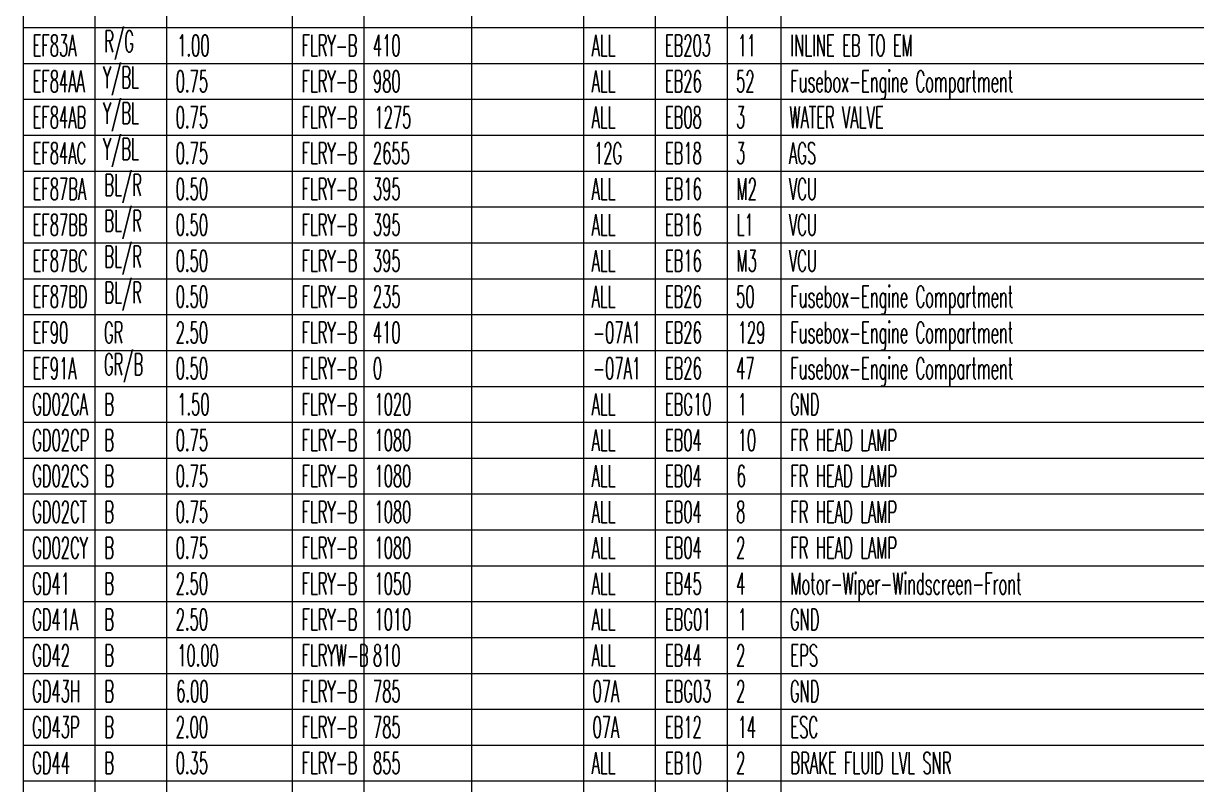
# Model space of a CAD drawing. Header units: inches. Extents: x 47316 to 59086, y 3141 to 11743.
# Drawn here: x 56521.7 to 56685.1, y 9987.5 to 10093.5 of the extents above; entities that cross this region are included whole.
import ezdxf

# ---------------------------------------------------------------- set-up
doc = ezdxf.new("R2010")
doc.units = ezdxf.units.IN
doc.header["$MEASUREMENT"] = 0
doc.styles.get("Standard").update_dxf_attribs({"font": ''})
doc.styles.get('Standard').set_extended_font_data('SimSun')

msp = doc.modelspace()

# ---------------------------------------------------------------- linework, layer by layer
at = {"color": 0, "linetype": 'Continuous', "lineweight": 15}
for p, q in [((56521.65, 9727.95), (56521.65, 10232.95)), ((56531.65, 9727.95), (56531.65, 10232.95)), ((56541.65, 9727.95), (56541.65, 10232.95)), ((56559.12, 9727.95), (56559.12, 10232.95)), ((56569.12, 9727.95), (56569.12, 10232.95)), ((56584.12, 9727.95), (56584.12, 10232.95)), ((56599.72, 9727.95), (56599.72, 10232.95)), ((56609.72, 9727.95), (56609.72, 10232.95)), ((56619.72, 9727.95), (56619.72, 10232.95)), ((56627.22, 9727.95), (56627.22, 10232.95)), ((56521.65, 10092.95), (56848.5, 10092.95)), ((56521.65, 10087.95), (56848.5, 10087.95)), ((56521.65, 10082.95), (56848.5, 10082.95)), ((56521.65, 10077.95), (56848.5, 10077.95)), ((56521.65, 10072.95), (56848.5, 10072.95)), ((56521.65, 10067.95), (56848.5, 10067.95)), ((56521.65, 10062.95), (56848.5, 10062.95)), ((56521.65, 10057.95), (56848.5, 10057.95)), ((56521.65, 10052.95), (56848.5, 10052.95)), ((56521.65, 10047.95), (56848.5, 10047.95)), ((56521.65, 10042.95), (56848.5, 10042.95)), ((56521.65, 10037.95), (56848.5, 10037.95)), ((56521.65, 10032.95), (56848.5, 10032.95)), ((56521.65, 10027.95), (56848.5, 10027.95)), ((56521.65, 10022.95), (56848.5, 10022.95)), ((56521.65, 10017.95), (56848.5, 10017.95)), ((56521.65, 10012.95), (56848.5, 10012.95)), ((56521.65, 10007.95), (56848.5, 10007.95)), ((56521.65, 10002.95), (56848.5, 10002.95)), ((56521.65, 9997.95), (56848.5, 9997.95)), ((56521.65, 9992.95), (56848.5, 9992.95)), ((56521.65, 9987.95), (56848.5, 9987.95))]:
    msp.add_line(p, q, dxfattribs=at)

# ---------------------------------------------------------------- texts
at = {"color": 7, "linetype": 'Continuous', "lineweight": 15, "char_height": 3, "attachment_point": 1}
for s, insert, width in [('\\Fromans.shx;\\W0.5000000000;\\T1.0000000000;\\o\\lEF83A', (56522.94, 10091.95), 6.7857), ('\\Fromans.shx;\\W0.5000000000;\\T1.0000000000;\\o\\lR/G', (56532.94, 10092.52), 4.5714), ('\\Fromans.shx;\\W0.5000000000;\\T1.0000000000;\\o\\l1.00', (56543.08, 10091.95), 5), ('\\Fromans.shx;\\W0.5000000000;\\T1.0000000000;\\o\\lFLRY-B', (56560.41, 10091.95), 8.6429), ('\\Fromans.shx;\\W0.5000000000;\\T1.0000000000;\\o\\l410', (56570.34, 10091.95), 4.2857), ('\\Fromans.shx;\\W0.5000000000;\\T1.0000000000;\\o\\lALL', (56600.8, 10091.95), 3.7143), ('\\Fromans.shx;\\W0.5000000000;\\T1.0000000000;\\o\\lEB203', (56611.01, 10091.95), 7.1429), ('\\Fromans.shx;\\W0.5000000000;\\T1.0000000000;\\o\\l11', (56621.15, 10091.95), 2.8571), ('\\Fromans.shx;\\W0.5000000000;\\T1.0000000000;\\o\\lINLINE EB TO EM', (56628.51, 10091.95), 20), ('\\Fromans.shx;\\W0.5000000000;\\T1.0000000000;\\o\\lEF84AA', (56522.94, 10086.95), 8.0714), ('\\Fromans.shx;\\W0.5000000000;\\T1.0000000000;\\o\\lY/BL', (56532.73, 10087.52), 5.5714), ('\\Fromans.shx;\\W0.5000000000;\\T1.0000000000;\\o\\l0.75', (56542.87, 10086.95), 5), ('\\Fromans.shx;\\W0.5000000000;\\T1.0000000000;\\o\\lFLRY-B', (56560.41, 10086.95), 8.6429), ('\\Fromans.shx;\\W0.5000000000;\\T1.0000000000;\\o\\l980', (56570.34, 10086.95), 4.2857), ('\\Fromans.shx;\\W0.5000000000;\\T1.0000000000;\\o\\lALL', (56600.8, 10086.95), 3.7143), ('\\Fromans.shx;\\W0.5000000000;\\T1.0000000000;\\o\\lEB26', (56611.01, 10086.95), 5.7143), ('\\Fromans.shx;\\W0.5000000000;\\T1.0000000000;\\o\\l52', (56620.94, 10086.95), 2.8571), ('\\Fromans.shx;\\W0.5000000000;\\T1.0000000000;\\o\\lFusebox-Engine Compartment', (56628.51, 10086.95), 34.8571), ('\\Fromans.shx;\\W0.5000000000;\\T1.0000000000;\\o\\lEF84AB', (56522.94, 10081.95), 8.2857), ('\\Fromans.shx;\\W0.5000000000;\\T1.0000000000;\\o\\lY/BL', (56532.73, 10082.52), 5.5714), ('\\Fromans.shx;\\W0.5000000000;\\T1.0000000000;\\o\\l0.75', (56542.87, 10081.95), 5), ('\\Fromans.shx;\\W0.5000000000;\\T1.0000000000;\\o\\lFLRY-B', (56560.41, 10081.95), 8.6429), ('\\Fromans.shx;\\W0.5000000000;\\T1.0000000000;\\o\\l1275', (56570.55, 10081.95), 5.7143), ('\\Fromans.shx;\\W0.5000000000;\\T1.0000000000;\\o\\lALL', (56600.8, 10081.95), 3.7143), ('\\Fromans.shx;\\W0.5000000000;\\T1.0000000000;\\o\\lEB08', (56611.01, 10081.95), 5.7143), ('\\Fromans.shx;\\W0.5000000000;\\T1.0000000000;\\o\\l3', (56620.94, 10081.95), 1.4286), ('\\Fromans.shx;\\W0.5000000000;\\T1.0000000000;\\o\\lWATER VALVE', (56628.37, 10081.95), 14.9286), ('\\Fromans.shx;\\W0.5000000000;\\T1.0000000000;\\o\\lEF84AC', (56522.94, 10076.95), 8.2857), ('\\Fromans.shx;\\W0.5000000000;\\T1.0000000000;\\o\\lY/BL', (56532.73, 10077.52), 5.5714), ('\\Fromans.shx;\\W0.5000000000;\\T1.0000000000;\\o\\l0.75', (56542.87, 10076.95), 5), ('\\Fromans.shx;\\W0.5000000000;\\T1.0000000000;\\o\\lFLRY-B', (56560.41, 10076.95), 8.6429), ('\\Fromans.shx;\\W0.5000000000;\\T1.0000000000;\\o\\l2655', (56570.34, 10076.95), 5.7143), ('\\Fromans.shx;\\W0.5000000000;\\T1.0000000000;\\o\\l12G', (56601.15, 10076.95), 4.3571), ('\\Fromans.shx;\\W0.5000000000;\\T1.0000000000;\\o\\lEB18', (56611.01, 10076.95), 5.7143), ('\\Fromans.shx;\\W0.5000000000;\\T1.0000000000;\\o\\l3', (56620.94, 10076.95), 1.4286), ('\\Fromans.shx;\\W0.5000000000;\\T1.0000000000;\\o\\lAGS', (56628.3, 10076.95), 4.2143), ('\\Fromans.shx;\\W0.5000000000;\\T1.0000000000;\\o\\lEF87BA', (56522.94, 10071.95), 8.2857), ('\\Fromans.shx;\\W0.5000000000;\\T1.0000000000;\\o\\lBL/R', (56532.94, 10072.52), 5.7857), ('\\Fromans.shx;\\W0.5000000000;\\T1.0000000000;\\o\\l0.50', (56542.87, 10071.95), 5), ('\\Fromans.shx;\\W0.5000000000;\\T1.0000000000;\\o\\lFLRY-B', (56560.41, 10071.95), 8.6429), ('\\Fromans.shx;\\W0.5000000000;\\T1.0000000000;\\o\\l395', (56570.34, 10071.95), 4.2857), ('\\Fromans.shx;\\W0.5000000000;\\T1.0000000000;\\o\\lALL', (56600.8, 10071.95), 3.7143), ('\\Fromans.shx;\\W0.5000000000;\\T1.0000000000;\\o\\lEB16', (56611.01, 10071.95), 5.7143), ('\\Fromans.shx;\\W0.5000000000;\\T1.0000000000;\\o\\lM2', (56621.01, 10071.95), 3.1429), ('\\Fromans.shx;\\W0.5000000000;\\T1.0000000000;\\o\\lVCU', (56628.3, 10071.95), 4.3571), ('\\Fromans.shx;\\W0.5000000000;\\T1.0000000000;\\o\\lBL/R', (56532.94, 10067.52), 5.7857), ('\\Fromans.shx;\\W0.5000000000;\\T1.0000000000;\\o\\lEF87BB', (56522.94, 10066.95), 8.5), ('\\Fromans.shx;\\W0.5000000000;\\T1.0000000000;\\o\\l0.50', (56542.87, 10066.95), 5), ('\\Fromans.shx;\\W0.5000000000;\\T1.0000000000;\\o\\lFLRY-B', (56560.41, 10066.95), 8.6429), ('\\Fromans.shx;\\W0.5000000000;\\T1.0000000000;\\o\\l395', (56570.34, 10066.95), 4.2857), ('\\Fromans.shx;\\W0.5000000000;\\T1.0000000000;\\o\\lALL', (56600.8, 10066.95), 3.7143), ('\\Fromans.shx;\\W0.5000000000;\\T1.0000000000;\\o\\lEB16', (56611.01, 10066.95), 5.7143), ('\\Fromans.shx;\\W0.5000000000;\\T1.0000000000;\\o\\lL1', (56621.01, 10066.95), 2.6429), ('\\Fromans.shx;\\W0.5000000000;\\T1.0000000000;\\o\\lVCU', (56628.3, 10066.95), 4.3571), ('\\Fromans.shx;\\W0.5000000000;\\T1.0000000000;\\o\\lBL/R', (56532.94, 10062.52), 5.7857), ('\\Fromans.shx;\\W0.5000000000;\\T1.0000000000;\\o\\lEF87BC', (56522.94, 10061.95), 8.5), ('\\Fromans.shx;\\W0.5000000000;\\T1.0000000000;\\o\\l0.50', (56542.87, 10061.95), 5), ('\\Fromans.shx;\\W0.5000000000;\\T1.0000000000;\\o\\lFLRY-B', (56560.41, 10061.95), 8.6429), ('\\Fromans.shx;\\W0.5000000000;\\T1.0000000000;\\o\\l395', (56570.34, 10061.95), 4.2857), ('\\Fromans.shx;\\W0.5000000000;\\T1.0000000000;\\o\\lALL', (56600.8, 10061.95), 3.7143), ('\\Fromans.shx;\\W0.5000000000;\\T1.0000000000;\\o\\lEB16', (56611.01, 10061.95), 5.7143), ('\\Fromans.shx;\\W0.5000000000;\\T1.0000000000;\\o\\lM3', (56621.01, 10061.95), 3.1429), ('\\Fromans.shx;\\W0.5000000000;\\T1.0000000000;\\o\\lVCU', (56628.3, 10061.95), 4.3571), ('\\Fromans.shx;\\W0.5000000000;\\T1.0000000000;\\o\\lBL/R', (56532.94, 10057.52), 5.7857), ('\\Fromans.shx;\\W0.5000000000;\\T1.0000000000;\\o\\lEF87BD', (56522.94, 10056.95), 8.5), ('\\Fromans.shx;\\W0.5000000000;\\T1.0000000000;\\o\\l0.50', (56542.87, 10056.95), 5), ('\\Fromans.shx;\\W0.5000000000;\\T1.0000000000;\\o\\lFLRY-B', (56560.41, 10056.95), 8.6429), ('\\Fromans.shx;\\W0.5000000000;\\T1.0000000000;\\o\\l235', (56570.34, 10056.95), 4.2857), ('\\Fromans.shx;\\W0.5000000000;\\T1.0000000000;\\o\\lALL', (56600.8, 10056.95), 3.7143), ('\\Fromans.shx;\\W0.5000000000;\\T1.0000000000;\\o\\lEB26', (56611.01, 10056.95), 5.7143), ('\\Fromans.shx;\\W0.5000000000;\\T1.0000000000;\\o\\l50', (56620.94, 10056.95), 2.8571), ('\\Fromans.shx;\\W0.5000000000;\\T1.0000000000;\\o\\lFusebox-Engine Compartment', (56628.51, 10056.95), 34.8571), ('\\Fromans.shx;\\W0.5000000000;\\T1.0000000000;\\o\\lEF90', (56522.94, 10051.95), 5.5), ('\\Fromans.shx;\\W0.5000000000;\\T1.0000000000;\\o\\lGR', (56532.87, 10051.95), 3), ('\\Fromans.shx;\\W0.5000000000;\\T1.0000000000;\\o\\l2.50', (56542.87, 10051.95), 5), ('\\Fromans.shx;\\W0.5000000000;\\T1.0000000000;\\o\\lFLRY-B', (56560.41, 10051.95), 8.6429), ('\\Fromans.shx;\\W0.5000000000;\\T1.0000000000;\\o\\l410', (56570.34, 10051.95), 4.2857), ('\\Fromans.shx;\\W0.5000000000;\\T1.0000000000;\\o\\l-07A1', (56601.01, 10051.95), 7.4286), ('\\Fromans.shx;\\W0.5000000000;\\T1.0000000000;\\o\\lEB26', (56611.01, 10051.95), 5.7143), ('\\Fromans.shx;\\W0.5000000000;\\T1.0000000000;\\o\\l129', (56621.15, 10051.95), 4.2857), ('\\Fromans.shx;\\W0.5000000000;\\T1.0000000000;\\o\\lFusebox-Engine Compartment', (56628.51, 10051.95), 34.8571), ('\\Fromans.shx;\\W0.5000000000;\\T1.0000000000;\\o\\lGR/B', (56532.87, 10047.52), 6.0714), ('\\Fromans.shx;\\W0.5000000000;\\T1.0000000000;\\o\\lEF91A', (56522.94, 10046.95), 6.7857), ('\\Fromans.shx;\\W0.5000000000;\\T1.0000000000;\\o\\l0.50', (56542.87, 10046.95), 5), ('\\Fromans.shx;\\W0.5000000000;\\T1.0000000000;\\o\\lFLRY-B', (56560.41, 10046.95), 8.6429), ('\\Fromans.shx;\\W0.5000000000;\\T1.0000000000;\\o\\l0', (56570.34, 10046.95), 1.4286), ('\\Fromans.shx;\\W0.5000000000;\\T1.0000000000;\\o\\l-07A1', (56601.01, 10046.95), 7.4286), ('\\Fromans.shx;\\W0.5000000000;\\T1.0000000000;\\o\\lEB26', (56611.01, 10046.95), 5.7143), ('\\Fromans.shx;\\W0.5000000000;\\T1.0000000000;\\o\\l47', (56620.94, 10046.95), 2.8571), ('\\Fromans.shx;\\W0.5000000000;\\T1.0000000000;\\o\\lFusebox-Engine Compartment', (56628.51, 10046.95), 34.8571), ('\\Fromans.shx;\\W0.5000000000;\\T1.0000000000;\\o\\lGD02CA', (56522.87, 10041.95), 8.6429), ('\\Fromans.shx;\\W0.5000000000;\\T1.0000000000;\\o\\lB', (56532.94, 10041.95), 1.5), ('\\Fromans.shx;\\W0.5000000000;\\T1.0000000000;\\o\\l1.50', (56543.08, 10041.95), 5), ('\\Fromans.shx;\\W0.5000000000;\\T1.0000000000;\\o\\lFLRY-B', (56560.41, 10041.95), 8.6429), ('\\Fromans.shx;\\W0.5000000000;\\T1.0000000000;\\o\\l1020', (56570.55, 10041.95), 5.7143), ('\\Fromans.shx;\\W0.5000000000;\\T1.0000000000;\\o\\lALL', (56600.8, 10041.95), 3.7143), ('\\Fromans.shx;\\W0.5000000000;\\T1.0000000000;\\o\\lEBG10', (56611.01, 10041.95), 7.2143), ('\\Fromans.shx;\\W0.5000000000;\\T1.0000000000;\\o\\l1', (56621.15, 10041.95), 1.4286), ('\\Fromans.shx;\\W0.5000000000;\\T1.0000000000;\\o\\lGND', (56628.44, 10041.95), 4.5714), ('\\Fromans.shx;\\W0.5000000000;\\T1.0000000000;\\o\\lGD02CP', (56522.87, 10036.95), 8.8571), ('\\Fromans.shx;\\W0.5000000000;\\T1.0000000000;\\o\\lB', (56532.94, 10036.95), 1.5), ('\\Fromans.shx;\\W0.5000000000;\\T1.0000000000;\\o\\l0.75', (56542.87, 10036.95), 5), ('\\Fromans.shx;\\W0.5000000000;\\T1.0000000000;\\o\\lFLRY-B', (56560.41, 10036.95), 8.6429), ('\\Fromans.shx;\\W0.5000000000;\\T1.0000000000;\\o\\l1080', (56570.55, 10036.95), 5.7143), ('\\Fromans.shx;\\W0.5000000000;\\T1.0000000000;\\o\\lALL', (56600.8, 10036.95), 3.7143), ('\\Fromans.shx;\\W0.5000000000;\\T1.0000000000;\\o\\lEB04', (56611.01, 10036.95), 5.7143), ('\\Fromans.shx;\\W0.5000000000;\\T1.0000000000;\\o\\l10', (56621.15, 10036.95), 2.8571), ('\\Fromans.shx;\\W0.5000000000;\\T1.0000000000;\\o\\lFR HEAD LAMP', (56628.51, 10036.95), 17.2143), ('\\Fromans.shx;\\W0.5000000000;\\T1.0000000000;\\o\\lGD02CS', (56522.87, 10031.95), 8.7857), ('\\Fromans.shx;\\W0.5000000000;\\T1.0000000000;\\o\\lB', (56532.94, 10031.95), 1.5), ('\\Fromans.shx;\\W0.5000000000;\\T1.0000000000;\\o\\l0.75', (56542.87, 10031.95), 5), ('\\Fromans.shx;\\W0.5000000000;\\T1.0000000000;\\o\\lFLRY-B', (56560.41, 10031.95), 8.6429), ('\\Fromans.shx;\\W0.5000000000;\\T1.0000000000;\\o\\l1080', (56570.55, 10031.95), 5.7143), ('\\Fromans.shx;\\W0.5000000000;\\T1.0000000000;\\o\\lALL', (56600.8, 10031.95), 3.7143), ('\\Fromans.shx;\\W0.5000000000;\\T1.0000000000;\\o\\lEB04', (56611.01, 10031.95), 5.7143), ('\\Fromans.shx;\\W0.5000000000;\\T1.0000000000;\\o\\l6', (56621.01, 10031.95), 1.4286), ('\\Fromans.shx;\\W0.5000000000;\\T1.0000000000;\\o\\lFR HEAD LAMP', (56628.51, 10031.95), 17.2143), ('\\Fromans.shx;\\W0.5000000000;\\T1.0000000000;\\o\\lGD02CT', (56522.87, 10026.95), 8.5), ('\\Fromans.shx;\\W0.5000000000;\\T1.0000000000;\\o\\lB', (56532.94, 10026.95), 1.5), ('\\Fromans.shx;\\W0.5000000000;\\T1.0000000000;\\o\\l0.75', (56542.87, 10026.95), 5), ('\\Fromans.shx;\\W0.5000000000;\\T1.0000000000;\\o\\lFLRY-B', (56560.41, 10026.95), 8.6429), ('\\Fromans.shx;\\W0.5000000000;\\T1.0000000000;\\o\\l1080', (56570.55, 10026.95), 5.7143), ('\\Fromans.shx;\\W0.5000000000;\\T1.0000000000;\\o\\lALL', (56600.8, 10026.95), 3.7143), ('\\Fromans.shx;\\W0.5000000000;\\T1.0000000000;\\o\\lEB04', (56611.01, 10026.95), 5.7143), ('\\Fromans.shx;\\W0.5000000000;\\T1.0000000000;\\o\\l8', (56620.94, 10026.95), 1.4286), ('\\Fromans.shx;\\W0.5000000000;\\T1.0000000000;\\o\\lFR HEAD LAMP', (56628.51, 10026.95), 17.2143), ('\\Fromans.shx;\\W0.5000000000;\\T1.0000000000;\\o\\lGD02CY', (56522.87, 10021.95), 8.6429), ('\\Fromans.shx;\\W0.5000000000;\\T1.0000000000;\\o\\lB', (56532.94, 10021.95), 1.5), ('\\Fromans.shx;\\W0.5000000000;\\T1.0000000000;\\o\\l0.75', (56542.87, 10021.95), 5), ('\\Fromans.shx;\\W0.5000000000;\\T1.0000000000;\\o\\lFLRY-B', (56560.41, 10021.95), 8.6429), ('\\Fromans.shx;\\W0.5000000000;\\T1.0000000000;\\o\\l1080', (56570.55, 10021.95), 5.7143), ('\\Fromans.shx;\\W0.5000000000;\\T1.0000000000;\\o\\lALL', (56600.8, 10021.95), 3.7143), ('\\Fromans.shx;\\W0.5000000000;\\T1.0000000000;\\o\\lEB04', (56611.01, 10021.95), 5.7143), ('\\Fromans.shx;\\W0.5000000000;\\T1.0000000000;\\o\\l2', (56620.94, 10021.95), 1.4286), ('\\Fromans.shx;\\W0.5000000000;\\T1.0000000000;\\o\\lFR HEAD LAMP', (56628.51, 10021.95), 17.2143), ('\\Fromans.shx;\\W0.5000000000;\\T1.0000000000;\\o\\lGD41', (56522.87, 10016.95), 5.8571), ('\\Fromans.shx;\\W0.5000000000;\\T1.0000000000;\\o\\lB', (56532.94, 10016.95), 1.5), ('\\Fromans.shx;\\W0.5000000000;\\T1.0000000000;\\o\\l2.50', (56542.87, 10016.95), 5), ('\\Fromans.shx;\\W0.5000000000;\\T1.0000000000;\\o\\lFLRY-B', (56560.41, 10016.95), 8.6429), ('\\Fromans.shx;\\W0.5000000000;\\T1.0000000000;\\o\\l1050', (56570.55, 10016.95), 5.7143), ('\\Fromans.shx;\\W0.5000000000;\\T1.0000000000;\\o\\lALL', (56600.8, 10016.95), 3.7143), ('\\Fromans.shx;\\W0.5000000000;\\T1.0000000000;\\o\\lEB45', (56611.01, 10016.95), 5.7143), ('\\Fromans.shx;\\W0.5000000000;\\T1.0000000000;\\o\\l4', (56620.94, 10016.95), 1.4286), ('\\Fromans.shx;\\W0.5000000000;\\T1.0000000000;\\o\\lMotor-Wiper-Windscreen-Front', (56628.51, 10016.95), 35.7857), ('\\Fromans.shx;\\W0.5000000000;\\T1.0000000000;\\o\\lGD41A', (56522.87, 10011.95), 7.1429), ('\\Fromans.shx;\\W0.5000000000;\\T1.0000000000;\\o\\lB', (56532.94, 10011.95), 1.5), ('\\Fromans.shx;\\W0.5000000000;\\T1.0000000000;\\o\\l2.50', (56542.87, 10011.95), 5), ('\\Fromans.shx;\\W0.5000000000;\\T1.0000000000;\\o\\lFLRY-B', (56560.41, 10011.95), 8.6429), ('\\Fromans.shx;\\W0.5000000000;\\T1.0000000000;\\o\\l1010', (56570.55, 10011.95), 5.7143), ('\\Fromans.shx;\\W0.5000000000;\\T1.0000000000;\\o\\lALL', (56600.8, 10011.95), 3.7143), ('\\Fromans.shx;\\W0.5000000000;\\T1.0000000000;\\o\\lEBG01', (56611.01, 10011.95), 7.2143), ('\\Fromans.shx;\\W0.5000000000;\\T1.0000000000;\\o\\l1', (56621.15, 10011.95), 1.4286), ('\\Fromans.shx;\\W0.5000000000;\\T1.0000000000;\\o\\lGND', (56628.44, 10011.95), 4.5714), ('\\Fromans.shx;\\W0.5000000000;\\T1.0000000000;\\o\\lGD42', (56522.87, 10006.95), 5.8571), ('\\Fromans.shx;\\W0.5000000000;\\T1.0000000000;\\o\\lB', (56532.94, 10006.95), 1.5), ('\\Fromans.shx;\\W0.5000000000;\\T1.0000000000;\\o\\l10.00', (56543.08, 10006.95), 6.4286), ('\\Fromans.shx;\\W0.5000000000;\\T1.0000000000;\\o\\lFLRYW-B', (56560.41, 10006.95), 10.3571), ('\\Fromans.shx;\\W0.5000000000;\\T1.0000000000;\\o\\l810', (56570.34, 10006.95), 4.2857), ('\\Fromans.shx;\\W0.5000000000;\\T1.0000000000;\\o\\lALL', (56600.8, 10006.95), 3.7143), ('\\Fromans.shx;\\W0.5000000000;\\T1.0000000000;\\o\\lEB44', (56611.01, 10006.95), 5.7143), ('\\Fromans.shx;\\W0.5000000000;\\T1.0000000000;\\o\\l2', (56620.94, 10006.95), 1.4286), ('\\Fromans.shx;\\W0.5000000000;\\T1.0000000000;\\o\\lEPS', (56628.51, 10006.95), 4.2857), ('\\Fromans.shx;\\W0.5000000000;\\T1.0000000000;\\o\\lGD43H', (56522.87, 10001.95), 7.4286), ('\\Fromans.shx;\\W0.5000000000;\\T1.0000000000;\\o\\lB', (56532.94, 10001.95), 1.5), ('\\Fromans.shx;\\W0.5000000000;\\T1.0000000000;\\o\\l6.00', (56542.94, 10001.95), 5), ('\\Fromans.shx;\\W0.5000000000;\\T1.0000000000;\\o\\lFLRY-B', (56560.41, 10001.95), 8.6429), ('\\Fromans.shx;\\W0.5000000000;\\T1.0000000000;\\o\\l785', (56570.34, 10001.95), 4.2857), ('\\Fromans.shx;\\W0.5000000000;\\T1.0000000000;\\o\\l07A', (56600.94, 10001.95), 4.1429), ('\\Fromans.shx;\\W0.5000000000;\\T1.0000000000;\\o\\lEBG03', (56611.01, 10001.95), 7.2143), ('\\Fromans.shx;\\W0.5000000000;\\T1.0000000000;\\o\\l2', (56620.94, 10001.95), 1.4286), ('\\Fromans.shx;\\W0.5000000000;\\T1.0000000000;\\o\\lGND', (56628.44, 10001.95), 4.5714), ('\\Fromans.shx;\\W0.5000000000;\\T1.0000000000;\\o\\lGD43P', (56522.87, 9996.95), 7.3571), ('\\Fromans.shx;\\W0.5000000000;\\T1.0000000000;\\o\\lB', (56532.94, 9996.95), 1.5), ('\\Fromans.shx;\\W0.5000000000;\\T1.0000000000;\\o\\l2.00', (56542.87, 9996.95), 5), ('\\Fromans.shx;\\W0.5000000000;\\T1.0000000000;\\o\\lFLRY-B', (56560.41, 9996.95), 8.6429), ('\\Fromans.shx;\\W0.5000000000;\\T1.0000000000;\\o\\l785', (56570.34, 9996.95), 4.2857), ('\\Fromans.shx;\\W0.5000000000;\\T1.0000000000;\\o\\l07A', (56600.94, 9996.95), 4.1429), ('\\Fromans.shx;\\W0.5000000000;\\T1.0000000000;\\o\\lEB12', (56611.01, 9996.95), 5.7143), ('\\Fromans.shx;\\W0.5000000000;\\T1.0000000000;\\o\\l14', (56621.15, 9996.95), 2.8571), ('\\Fromans.shx;\\W0.5000000000;\\T1.0000000000;\\o\\lESC', (56628.51, 9996.95), 4.2857), ('\\Fromans.shx;\\W0.5000000000;\\T1.0000000000;\\o\\lGD44', (56522.87, 9991.95), 5.8571), ('\\Fromans.shx;\\W0.5000000000;\\T1.0000000000;\\o\\lB', (56532.94, 9991.95), 1.5), ('\\Fromans.shx;\\W0.5000000000;\\T1.0000000000;\\o\\l0.35', (56542.87, 9991.95), 5), ('\\Fromans.shx;\\W0.5000000000;\\T1.0000000000;\\o\\lFLRY-B', (56560.41, 9991.95), 8.6429), ('\\Fromans.shx;\\W0.5000000000;\\T1.0000000000;\\o\\l855', (56570.34, 9991.95), 4.2857), ('\\Fromans.shx;\\W0.5000000000;\\T1.0000000000;\\o\\lALL', (56600.8, 9991.95), 3.7143), ('\\Fromans.shx;\\W0.5000000000;\\T1.0000000000;\\o\\lEB10', (56611.01, 9991.95), 5.7143), ('\\Fromans.shx;\\W0.5000000000;\\T1.0000000000;\\o\\l2', (56620.94, 9991.95), 1.4286), ('\\Fromans.shx;\\W0.5000000000;\\T1.0000000000;\\o\\lBRAKE FLUID LVL SNR', (56628.51, 9991.95), 26)]:
    msp.add_mtext(s, dxfattribs=dict(at, insert=insert, width=width))

doc.saveas('drawing.dxf')
